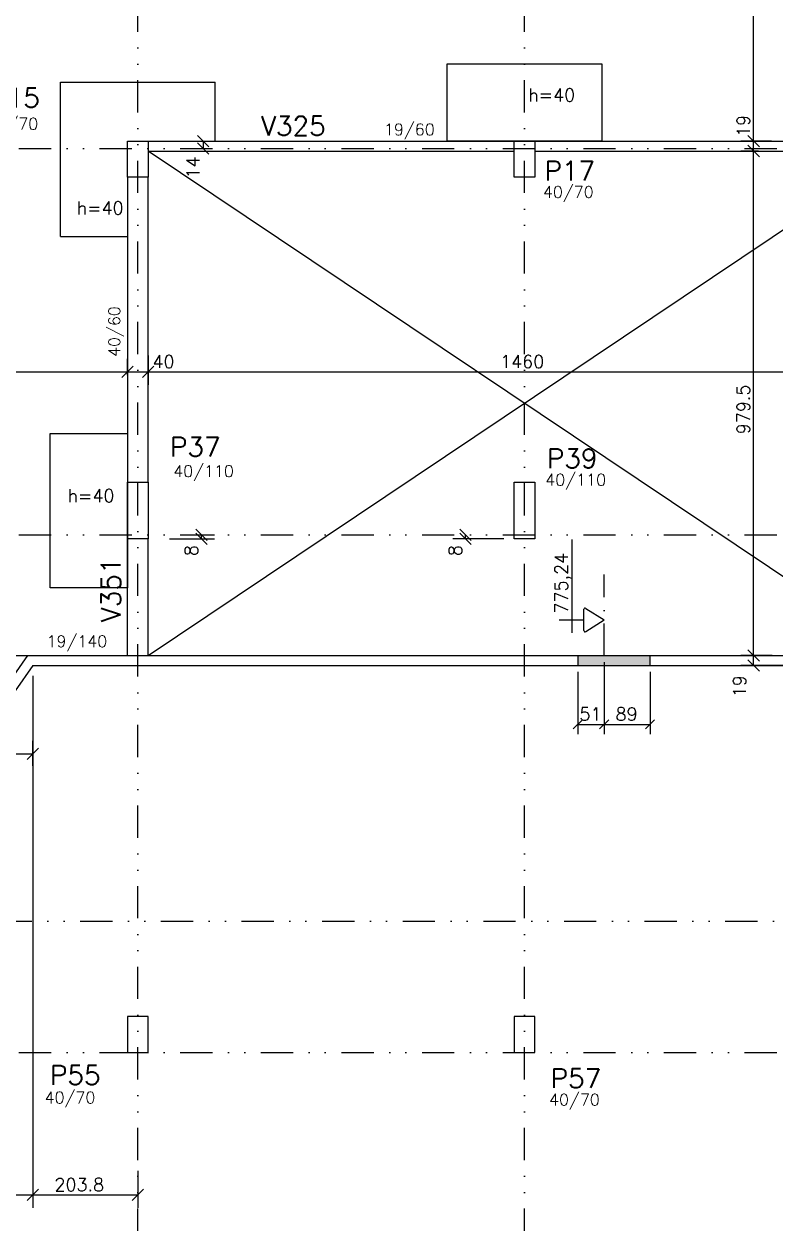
# Model space of a CAD drawing. Extents: x 550442 to 565317, y -292 to 10221.
# Drawn here: x 556959 to 558416, y 3232 to 5559 of the extents above; entities that cross this region are included whole.
import ezdxf

# ---------------------------------------------------------------- set-up
doc = ezdxf.new("R2010")
doc.units = 0
doc.header["$LTSCALE"] = 125
doc.header["$MEASUREMENT"] = 0
doc.linetypes.add('DIVIDE', pattern=[1.25, 0.5, -0.25, 0, -0.25, 0, -0.25])
doc.linetypes.add('ESTILO_TQS_0003', pattern=[0.91, 0.5, -0.2, 0.01, -0.2])
for name, color, linetype in [('110', 113, 'CONTINUOUS'), ('204', 7, 'ESTILO_TQS_0003'), ('205', 14, 'DIVIDE'), ('216', 7, 'CONTINUOUS'), ('220', 4, 'CONTINUOUS'), ('238', 11, 'CONTINUOUS'), ('250', 5, 'CONTINUOUS')]:
    doc.layers.add(name, color=color, linetype=linetype)
doc.styles.get("Standard").update_dxf_attribs({"font": 'ROMANS.SHX'})

msp = doc.modelspace()

# ---------------------------------------------------------------- linework, layer by layer
at = {"layer": '110'}
for points in [[(558033.8, 4333.3), (558033.8, 4314.3), (558173.8, 4314.3)], [(558033.8, 4333.3), (558173.8, 4314.3), (558173.8, 4333.3)], [(558033.8, 4333.3), (558173.8, 4333.3), (558033.8, 4333.3)]]:
    msp.add_solid(points, dxfattribs=at)
at = {"layer": '204'}
msp.add_line((558084.8, 4333.3), (558084.8, 4490.7), dxfattribs=at)
at = {"layer": '205'}
for p, q in [((557180, 2884.7), (557180, 9507.5)), ((557930, 2884.7), (557930, 9507.5)), ((551160.6, 5317.8), (561009.6, 5317.8)), ((551160.6, 4567.8), (560472.7, 4567.8)), ((551123.1, 3817.8), (560489.2, 3817.8)), ((551160.6, 3562.8), (560505.7, 3562.8))]:
    msp.add_line(p, q, dxfattribs=at)
at = {"layer": '216'}
for p, q in [((557295.7, 5342.9), (557317.8, 5320.8)), ((558385.9, 5320.8), (558363.8, 5342.9)), ((558385.9, 5320.8), (558363.8, 5342.9)), ((557295.7, 5328.9), (557317.8, 5306.8)), ((558385.9, 5301.8), (558363.8, 5323.9)), ((558385.9, 5301.8), (558363.8, 5323.9)), ((557148.9, 4873.2), (557171, 4895.3)), ((557148.9, 4873.2), (557171, 4895.3)), ((557188.9, 4873.2), (557211, 4895.3)), ((557188.9, 4873.2), (557211, 4895.3)), ((557314.7, 4556.8), (557292.7, 4578.9)), ((557314.7, 4548.8), (557292.7, 4570.9)), ((557827, 4556.8), (557804.9, 4578.9)), ((557827, 4548.8), (557804.9, 4570.9)), ((558385.9, 4322.3), (558363.8, 4344.4)), ((558385.9, 4322.3), (558363.8, 4344.4)), ((558385.9, 4303.3), (558363.8, 4325.4)), ((558385.9, 4303.3), (558363.8, 4325.4)), ((556965.1, 4131.6), (556987.2, 4153.7)), ((556965.1, 3275.4), (556987.2, 3297.5)), ((556965.1, 3275.4), (556987.2, 3297.5)), ((557168.9, 3275.4), (557191, 3297.5))]:
    msp.add_line(p, q, dxfattribs=at)
at = {"layer": '216', "linetype": 'Continuous'}
for p, q in [((558084.8, 4333.3), (558084.8, 4333.3)), ((558033.8, 4314.3), (558033.8, 4314.3)), ((558173.8, 4314.3), (558173.8, 4314.3)), ((558084.8, 4294.3), (558084.8, 4294.3)), ((558024.9, 4191), (558042.6, 4208.7)), ((558075.9, 4191), (558093.6, 4208.7)), ((558075.9, 4191), (558093.6, 4208.7)), ((558164.9, 4191), (558182.6, 4208.7))]:
    msp.add_line(p, q, dxfattribs=at)
at = {"layer": '220'}
for p, q in [((558033.8, 4333.3), (558033.8, 4314.3)), ((558173.8, 4314.3), (558173.8, 4333.3)), ((558033.8, 4314.3), (558173.8, 4314.3))]:
    msp.add_line(p, q, dxfattribs=at)
for points in [[(557160, 5331.8), (557200, 5331.8), (557200, 5261.8), (557160, 5261.8), (557160, 5331.8)], [(557910, 5331.8), (557950, 5331.8), (557950, 5261.8), (557910, 5261.8), (557910, 5331.8)], [(557200, 4559.8), (557160, 4559.8), (557160, 4669.8), (557200, 4669.8), (557200, 4559.8)], [(557950, 4559.8), (557910, 4559.8), (557910, 4669.8), (557950, 4669.8), (557950, 4559.8)], [(557200, 3632.8), (557160, 3632.8), (557160, 3562.8), (557200, 3562.8), (557200, 3632.8)], [(557950, 3632.8), (557910, 3632.8), (557910, 3562.8), (557950, 3562.8), (557950, 3632.8)]]:
    msp.add_lwpolyline(points, dxfattribs=at)
at = {"layer": '238'}
for p, q in [((557030, 5446.8), (557330, 5446.8)), ((557030, 5146.8), (557030, 5446.8)), ((557330, 5331.8), (557330, 5446.8)), ((557200, 5331.8), (557910, 5331.8)), ((557950, 5331.8), (558660, 5331.8)), ((557200, 5312.8), (557910, 5312.8)), ((557950, 5312.8), (558660, 5312.8)), ((557160, 5261.8), (557160, 4662.5)), ((557200, 4669.8), (557200, 5261.8)), ((557030, 5146.8), (557160, 5146.8)), ((557160, 4333.3), (557160, 4559.8)), ((557200, 4333.3), (557200, 4559.8)), ((558022.6, 4377.5), (558022.6, 4558.6)), ((558045.6, 4402.5), (558045.6, 4423.2)), ((558049.1, 4425.1), (558084.8, 4402.5)), ((557997.6, 4402.5), (558045.6, 4402.5)), ((558045.6, 4381.8), (558045.6, 4402.5)), ((558049.1, 4379.9), (558084.8, 4402.5)), ((556450, 3595.9), (556966.3, 4333.3)), ((556601.5, 4333.3), (557180, 4333.3)), ((557180, 4333.3), (557930, 4333.3)), ((557930, 4333.3), (558700, 4333.3)), ((556976.2, 4314.3), (556450, 3562.8)), ((556976.2, 4314.3), (557160, 4314.3)), ((557160, 4314.3), (557930, 4314.3)), ((557930, 4314.3), (560200, 4314.3))]:
    msp.add_line(p, q, dxfattribs=at)
for points in [[(557780, 5331.8), (557780, 5481.8), (558080, 5481.8), (558080, 5331.8), (557780, 5331.8)], [(557010, 4764.8), (557160, 4764.8), (557160, 4464.8), (557010, 4464.8), (557010, 4764.8)]]:
    msp.add_lwpolyline(points, dxfattribs=at)
for centre, start, end in [((558047.9, 4423.2), 57.6285, 180.0008), ((558047.9, 4381.8), 180.0008, 302.3778)]:
    msp.add_arc(centre, 2.27, start, end, dxfattribs=at)
at = {"layer": '250'}
for p, q in [((558374.8, 5331.8), (558374.8, 6037.8)), ((557231.5, 5331.8), (557331.8, 5331.8)), ((557306.8, 5331.8), (557306.8, 5317.8)), ((558409.5, 5331.8), (558349.8, 5331.8)), ((558374.8, 5312.8), (558374.8, 5331.8)), ((558660, 4333.3), (557200, 5312.8)), ((557200, 4333.3), (558660, 5312.8)), ((558384, 5312.8), (558349.8, 5312.8)), ((558374.8, 4333.3), (558374.8, 5312.8)), ((557200, 4916.2), (557200, 4859.2)), ((557160, 4877.6), (557160, 4909.2)), ((556601.5, 4884.2), (557160, 4884.2)), ((557160, 4884.2), (557200, 4884.2)), ((557200, 4884.2), (558660, 4884.2)), ((557303.7, 4559.8), (557303.7, 4567.8)), ((557322.4, 4567.8), (557328.7, 4567.8)), ((557815.9, 4559.8), (557815.9, 4567.8)), ((557241.5, 4559.8), (557328.7, 4559.8)), ((557890, 4559.8), (557790.9, 4559.8)), ((558410.9, 4333.3), (558349.8, 4333.3)), ((558374.8, 4314.3), (558374.8, 4333.3)), ((558437.9, 4314.3), (558349.8, 4314.3)), ((556976.2, 4294.3), (556976.2, 3261.4)), ((556976.2, 4119.1), (556976.2, 4167.7)), ((556601.5, 4142.7), (556976.2, 4142.7)), ((557180, 3333.5), (557180, 3261.4)), ((556450, 3286.4), (556976.2, 3286.4)), ((556976.2, 3286.4), (557180, 3286.4))]:
    msp.add_line(p, q, dxfattribs=at)
at = {"layer": '250', "linetype": 'Continuous'}
for p, q in [((558084.8, 4320.8), (558084.8, 4181.1)), ((558033.8, 4301.8), (558033.8, 4181.1)), ((558173.8, 4301.8), (558173.8, 4181.1)), ((558084.8, 4281.8), (558084.8, 4181.1)), ((558033.8, 4199.9), (558084.8, 4199.9)), ((558084.8, 4199.9), (558173.8, 4199.9))]:
    msp.add_line(p, q, dxfattribs=at)

# ---------------------------------------------------------------- texts
at = {"layer": '216'}
for s, height, p in [('h=40', 25, (557937.5, 5409.3)), ('40/70', 22.5, (556888.3, 5354.5)), ('19/60', 22.5, (557657.6, 5343.4)), ('40/70', 22.5, (557966, 5222)), ('h=40', 25, (557061.3, 5189.8)), ('40', 25, (557208.3, 4891.7)), ('1460', 25, (557882.8, 4891.7)), ('40/110', 22.5, (557248.7, 4680.2)), ('40/110', 22.5, (557970.7, 4663.4)), ('h=40', 25, (557043.6, 4631.3)), ('19/140', 22.5, (557002.9, 4349.7)), ('40/70', 22.5, (556999.1, 3464.2)), ('40/70', 22.5, (557977.9, 3460)), ('203.8', 25, (557018.1, 3293.9))]:
    msp.add_text(s, height=height, dxfattribs=at).set_placement(p)
for s, height, rotation, p in [('19', 25, 90, (558367.3, 5340.2)), ('14', 25, 90, (557299.3, 5259.5)), ('40/60', 22.5, 90, (557145.6, 4913.2)), ('979.5', 25, 90, (558367.3, 4763.1)), ('8', 25, 90, (557296.2, 4526.5)), ('8', 25, 90, (557808.4, 4526.5)), ('775,24', 25, 90.0016, (558014, 4415)), ('19', 25, 90, (558359.9, 4252.4))]:
    msp.add_text(s, height=height, rotation=rotation, dxfattribs=at).set_placement(p)
at = {"layer": '216', "linetype": 'Continuous'}
for s, p in [('51', (558036.8, 4207.4)), ('89', (558106.8, 4207.4))]:
    msp.add_text(s, height=25, dxfattribs=at).set_placement(p)
at = {"layer": '220'}
for s, p in [('P15', (556891.8, 5397.6)), ('V325', (557419.1, 5342.9)), ('P17', (557969, 5255.9)), ('P37', (557242.4, 4719.9)), ('P39', (557973.7, 4697.4)), ('P55', (557009.5, 3500.3)), ('P57', (557980.9, 3494))]:
    msp.add_text(s, height=37.5, dxfattribs=at).set_placement(p)
msp.add_text('V351', height=37.5, rotation=90, dxfattribs=at).set_placement((557146.6, 4398.4))

doc.saveas('drawing.dxf')
